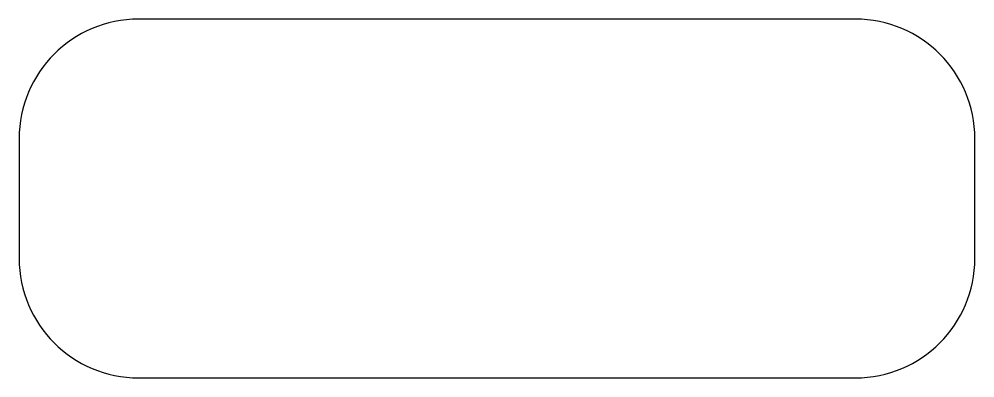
# Model space of a CAD drawing. Header units: inches. Extents: x 8.1 to 48.1, y 9.3 to 24.3.
import ezdxf

# ---------------------------------------------------------------- set-up
doc = ezdxf.new("R2010")
doc.units = ezdxf.units.IN
doc.header["$MEASUREMENT"] = 0

msp = doc.modelspace()

# ---------------------------------------------------------------- linework, layer by layer
at = {"color": 1, "ltscale": 0.001}
for p, q in [((43.063, 24.313), (13.063, 24.313)), ((8.063, 19.313), (8.063, 14.313)), ((48.063, 14.313), (48.063, 19.313)), ((13.063, 9.313), (43.063, 9.313))]:
    msp.add_line(p, q, dxfattribs=at)
for centre, start, end in [((13.063, 19.313), 90, 180), ((43.063, 19.313), 0, 90), ((13.063, 14.313), 180, 270), ((43.063, 14.313), 270, 0)]:
    msp.add_arc(centre, 5, start, end, dxfattribs=at)

doc.saveas('drawing.dxf')
